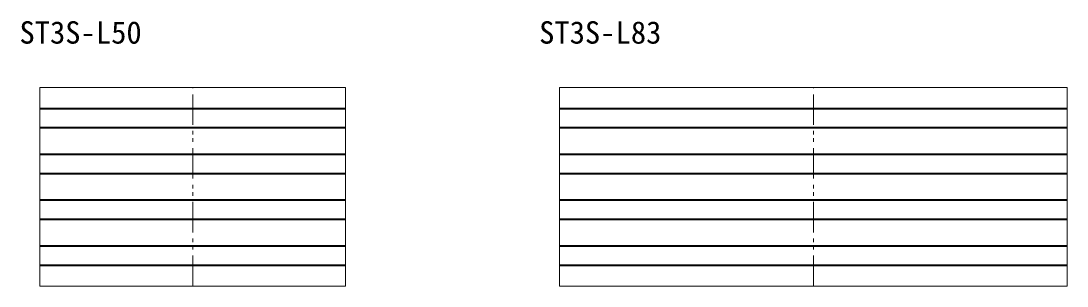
# Model space of a CAD drawing. Units: millimetres on the paper. Extents: x -641 to 1468, y -434 to 1009.
# Drawn here: x 792.3 to 963.4, y 447 to 490.4 of the extents above; entities that cross this region are included whole.
import ezdxf
from ezdxf.enums import TextEntityAlignment as Align

# ---------------------------------------------------------------- set-up
doc = ezdxf.new("R2010")
doc.units = ezdxf.units.MM
doc.linetypes.add('DOUBLE_CHAIN1', pattern=[8.8, 5, -1, 0.6, -0.6, 0.6, -1])
doc.layers.add('0-0', color=7, linetype='Continuous', lineweight=18)
doc.layers.add('0-1', color=4, linetype='Continuous', lineweight=18)
doc.styles.add('ＭＳ ゴシック', font='')
doc.styles.get('ＭＳ ゴシック').set_extended_font_data('MS Gothic')

msp = doc.modelspace()

# ---------------------------------------------------------------- linework, layer by layer
at = {"layer": '0-0'}
for p, q in [((795.368, 447), (795.368, 479.5)), ((880.368, 447), (880.368, 479.5)), ((845.368, 447), (795.368, 447)), ((963.368, 447), (880.368, 447))]:
    msp.add_line(p, q, dxfattribs=at)
at = {"layer": '0-0', "lineweight": 40}
for p, q in [((795.368, 476.1), (845.368, 476.1)), ((880.368, 476.1), (963.368, 476.1)), ((845.368, 472.9), (795.368, 472.9)), ((963.368, 472.9), (880.368, 472.9)), ((795.368, 468.6), (845.368, 468.6)), ((880.368, 468.6), (963.368, 468.6)), ((845.368, 465.4), (795.368, 465.4)), ((963.368, 465.4), (880.368, 465.4)), ((795.368, 461.1), (845.368, 461.1)), ((880.368, 461.1), (963.368, 461.1)), ((845.368, 457.9), (795.368, 457.9)), ((963.368, 457.9), (880.368, 457.9)), ((795.368, 453.6), (845.368, 453.6)), ((880.368, 453.6), (963.368, 453.6)), ((845.368, 450.4), (795.368, 450.4)), ((963.368, 450.4), (880.368, 450.4))]:
    msp.add_line(p, q, dxfattribs=at)
at = {"layer": '0-0'}
for points in [[(795.368, 479.5), (845.368, 479.5), (845.368, 447)], [(880.368, 479.5), (963.368, 479.5), (963.368, 447)]]:
    msp.add_lwpolyline(points, dxfattribs=at)
at = {"layer": '0-1', "linetype": 'DOUBLE_CHAIN1'}
for p, q in [((820.368, 447), (820.368, 479.5)), ((921.868, 447), (921.868, 479.5))]:
    msp.add_line(p, q, dxfattribs=at)

# ---------------------------------------------------------------- texts
at = {"layer": '0-0', "style": 'ＭＳ ゴシック'}
for s, p in [('ST3S-', (792.024, 485.602)), ('L50', (804.524, 485.602)), ('ST3S-', (877.024, 485.602)), ('L83', (889.524, 485.602))]:
    msp.add_text(s, height=3.666, dxfattribs=at).set_placement(p, align=Align.BOTTOM_LEFT)

doc.saveas('drawing.dxf')
